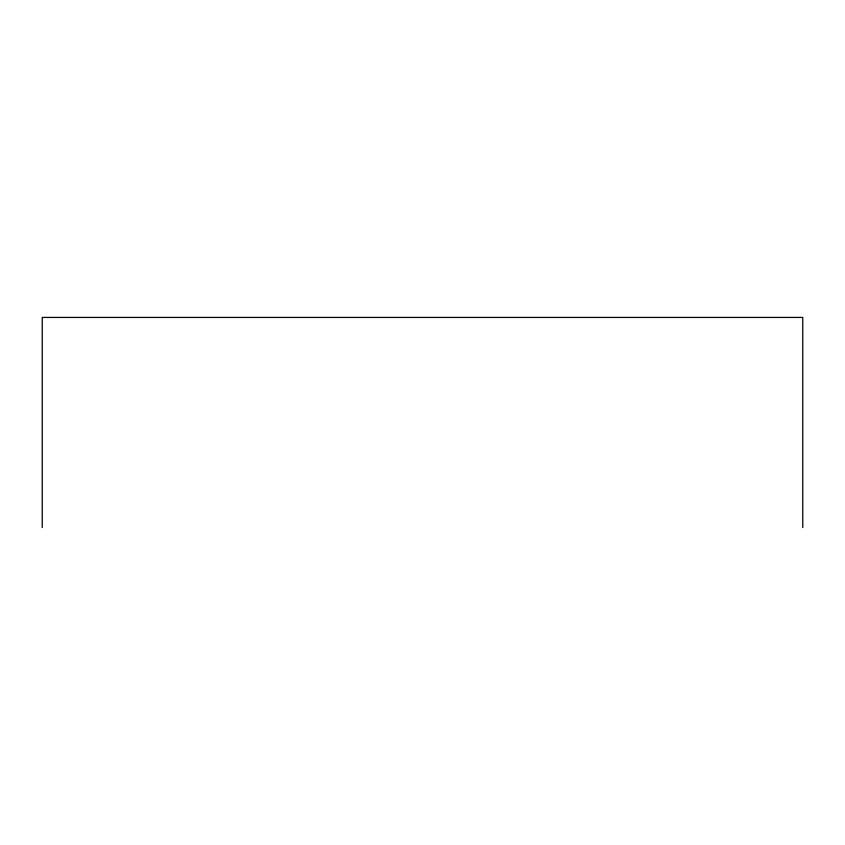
<?xml version="1.0" encoding="UTF-8"?>
<svg xmlns="http://www.w3.org/2000/svg" width="845" height="845" viewBox="0 0 845 845"><rect width="100%" height="100%" fill="white"/><g stroke="black" fill="none" stroke-linecap="round" stroke-linejoin="round"><path stroke-width="1.27" d="M802.75 527.565L802.75 317.435L42.25 317.435L42.25 527.565"/></g></svg>
